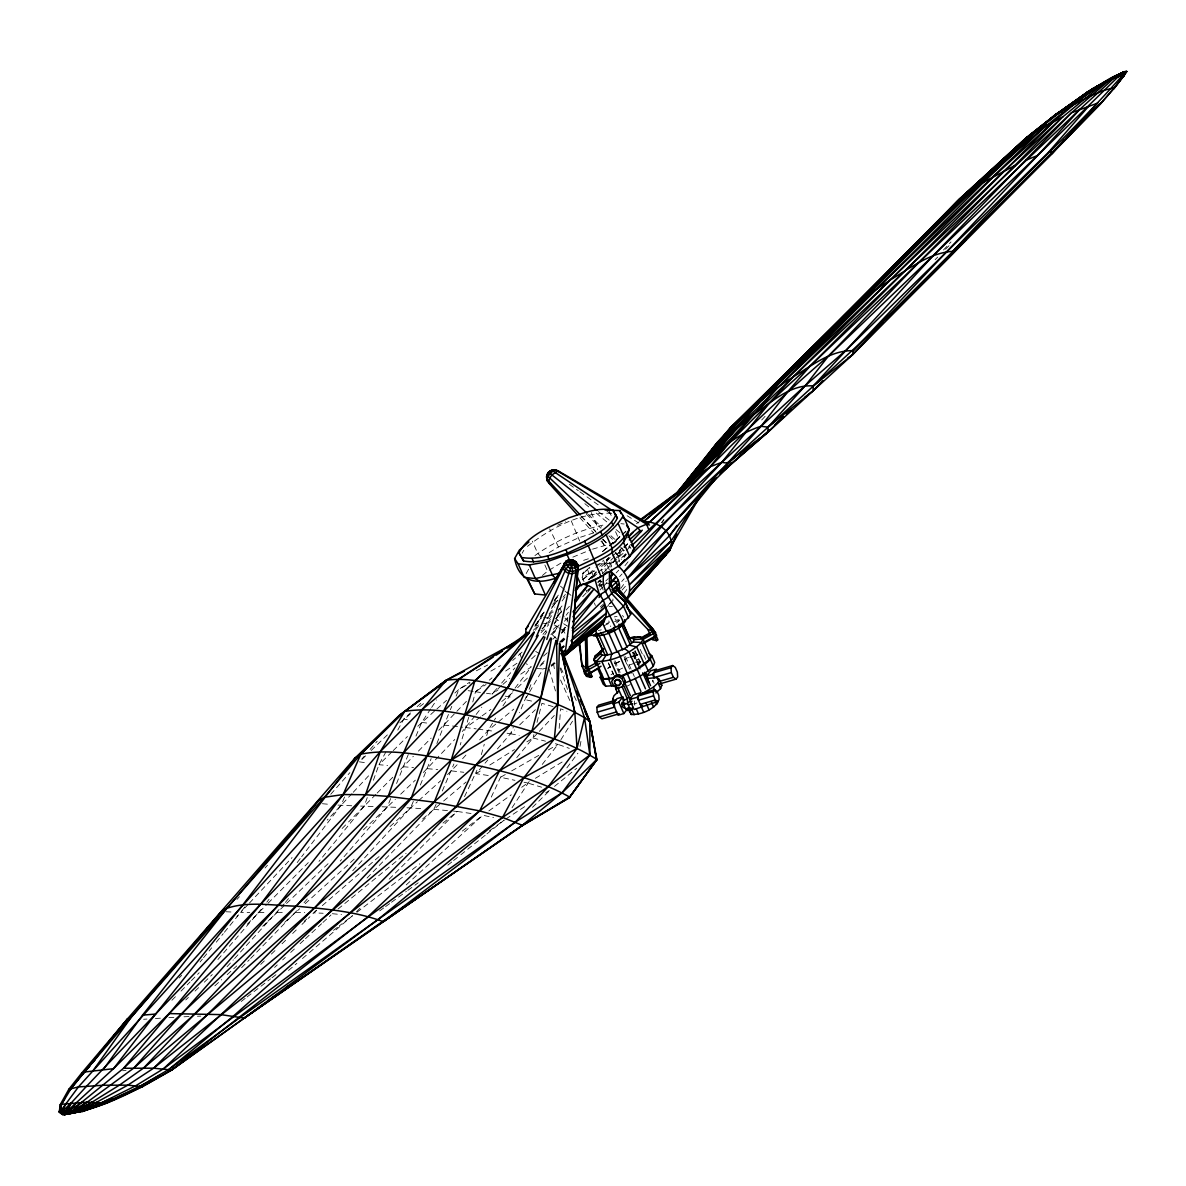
<?xml version="1.0" encoding="UTF-8"?>
<svg xmlns="http://www.w3.org/2000/svg" width="1186" height="1186" viewBox="0 0 1186 1186"><rect width="100%" height="100%" fill="white"/><g stroke="black" fill="none" stroke-linecap="round" stroke-linejoin="round"><path stroke-width="0.75" stroke-dasharray="5 3.75" d="M609.989 567.19L610.004 563.558L608.077 559.169M593.889 570.792L582.534 579.88L582.845 573.55L584.416 569.354M559.169 728.382L560.607 708.798L566.923 711.274M567.19 621.953L567.768 618.306M652.582 681.906L652.908 680.127M580.013 746.35L581.362 739.13M634.806 705.21L634.525 701.015M516.755 757.632L533.018 737.988L533.908 734.519M537.021 722.393L541.928 703.342L553.818 706.812M468.707 717.337L460.242 744.912M472.784 701.979L475.497 691.749L483.755 684.796M464.527 796.666L476.95 770.203M481.353 754.637L484.273 744.245M486.72 735.602L488.187 730.413L495.57 718.138M559.169 608.64L556.115 619.092L562.12 622.798M442.319 790.958L453.912 763.977M554.677 623.406L555.641 620.53M367.26 797.555L364.191 806.213L318.99 861.392M373.412 780.269L378.942 764.718L385.791 752.117M620.5 548.97L618.202 555.345L619.522 561.823M625.645 553.729L624.459 557.02L618.202 555.345L615.682 552.661M420.348 785.028L431.17 758.595M436.878 743.503L449.627 711.452M526.465 696.197L519.557 712.653M529.119 689.303L531.12 684.114M390.639 798.563L387.348 806.94L340.249 861.08M396.569 783.486L408.873 753.11M415.99 736.061L421.682 722.437L430.666 708.917M344.548 797.022L341.005 805.398L301.659 856.707M450.339 709.747L451.792 706.337M456.121 696.138L458.997 689.333L469.671 682.158M413.336 801.38L410.534 807.918L351.575 871.962M497.408 748.9L510.499 733.763L513.286 727.27M367.008 878.04L433.794 809.341L436.122 804.33M491.3 797.081L500.507 777.29L502.834 774.473M397.77 730.087L403.759 719.087L410.445 712.89M522.122 553.254L523.827 550.23M526.199 573.52L528.897 568.717M606.179 562.668L608.433 558.68L611.665 566.019L609.411 570.006L606.179 562.668L600.383 567.59L602.977 573.446M528.719 693.499L525.131 699.651L531.847 701.134M529.608 691.957L543.055 668.86L547.324 667.94M502.953 705.863L513.938 689.555M560.889 739.753L572.512 721.177M512.055 807.696L531.002 778.713M431.66 707.419L436.641 699.918M564.907 633.191L563.246 630.448L566.626 625.585L563.632 623.732M544.73 634.94L546.85 631.916L541.009 630.537M556.219 618.692L561.408 611.353M661.877 522.73L663.952 519.794M544.166 626.104L551.549 615.771M562.09 600.991L565.248 596.558M628.461 547.339L630.537 544.433M556.471 638.572L552.142 634.673L558.621 625.719M566.167 615.267L568.331 612.287M661.625 522.566L663.76 519.661M607.499 606.446L612.984 598.989M620.663 588.567L626.164 581.11M538.355 626.223L535.079 630.655L539.526 630.567M551.446 608.507L556.901 601.124M623.777 593.578L627.038 589.22M241.736 910.967L245.057 906.564M566.864 767.861L577.893 753.229M561.986 631.293L566.389 625.482M634.495 657.563L636.23 659.357L638.617 659.609L635.859 659.846L634.11 658.052L634.05 655.769L636.067 653.827L634.05 655.769L624.548 659.268M217.898 959.533L262.328 908.016M266.82 902.161L269.074 899.225M297.167 862.578L300.547 858.175M515.035 688.132L530.261 668.281M475.023 715.914L462.243 731.554M476.149 714.461L481.798 707.182M624.236 557.005L626.46 554.159M542.254 764.421L557.998 744.393L569.295 748.366M535.094 625.126L542.906 615.193M554.084 601.005L557.435 596.736M624.948 565.737L628.387 561.408M560.652 641.937L565.188 636.319M200.078 961.994L202.391 959.163M203.547 957.754L211.657 947.836M216.297 942.173L223.25 933.678M224.406 932.255L239.468 913.857L236.874 916.452M234.591 958.525L284.21 903.851M285.381 902.427L290.007 896.779M542.951 634.332L547.547 628.713M555.611 618.87L561.363 611.843L560.37 608.566M605.883 570.273L612.836 561.838M614.007 560.429L623.287 549.162M624.459 547.754L627.943 543.529L630.908 548.451M599.968 590.065L602.206 587.352M598.381 585.484L601.865 581.273M535.301 625.274L541.098 618.306M552.676 604.386L557.316 598.811M549.074 613.918L554.9 606.95M563.068 597.195L565.396 594.408M540.964 615.83L544.433 611.694M556.026 597.892L558.339 595.12M587.885 591.903L592.481 586.433M589.027 579.643L596.187 571.978L588.582 579.643M550.927 634.673L559.14 624.963M542.195 629.158L550.467 619.463M558.739 609.767L563.454 604.223M361.774 759.084L364.146 756.342M370.076 749.463L377.192 741.206M488.247 775.481L475.971 773.672L487.876 759.915M250.617 958.466L299.213 908.268M304.031 902.724L307.663 898.558M496.815 688.562L491.968 694.077L486.482 693.291M501.648 683.047L514.961 667.896M554.07 623.717L560.088 616.883M566.093 610.049L569.71 605.942M330.746 794.264L349.855 772.649M534.812 626.252L539.689 620.767M551.861 607.054L557.954 600.205L552.839 605.557M609.93 603.718L613.562 599.627M622.057 590.065L626.905 584.609M561.571 632.85L568.835 624.681M236.963 899.433L239.394 896.705M265.027 867.989L267.473 865.261M447.507 774.606L457.707 764.155M462.584 758.758L466.246 754.711M479.648 739.856L488.187 730.413L513.76 709.109M591.695 578.471L595.387 574.395M608.907 557.509L606.342 560.163L612.851 562.609L623.895 550.452M621.716 581.511L624.162 578.827M552.142 634.673L557.064 629.306M564.432 621.256L568.124 617.239M316.44 910.107L311.281 915.414M227.06 966.679L233.345 959.889M619.596 576.618L622.042 573.965M546.968 618.647L553.165 611.961M943.507 249.994L951.009 241.929M352.02 793.582L327.203 820.119M353.235 792.278L369.157 775.214M582.652 596.736L589.916 588.953M761.679 419.992L765.459 415.945M179.16 978.005L181.666 975.337M248.156 904.414L240.625 912.434L249.786 912.434M249.416 903.08L292.067 857.582M423.358 772.501L454.772 739.501M537.629 621.716L541.424 617.684M540.86 664.59L545.886 659.283M562.223 641.982L564.729 639.313M526.851 741.843L533.018 737.988L538.029 732.681M539.289 731.362L554.336 715.44M603.452 586.299L607.276 582.267M616.186 572.868L618.736 570.184M438.761 730.265L466.647 701.074M588.641 579.865L596.187 571.978M561.512 633.339L566.537 628.106M400.571 769.373L413.336 756.312M418.421 751.109L431.141 738.077M522.077 652.107L512.663 660.483M541.083 632.627L548.688 624.829M557.568 615.742L561.363 611.843L564.106 616.483M241.618 967.672L249.327 959.77M597.566 582.37L600.131 579.761M615.519 564.106L625.778 553.669M375.888 794.368L348.595 821.942M377.178 793.049L392.774 777.26M171.911 1000.272L175.81 996.344M181.013 991.096L190.101 981.919M191.406 980.6L199.189 972.742M247.266 924.22L266.746 904.547M268.051 903.243L308.316 862.593M342.102 828.495L347.29 823.247M935.117 259.66L937.726 257.051M945.524 249.223L949.437 245.294M356.467 911.767L360.381 907.853M389.156 879.197L457.159 811.446L472.591 813.715M391.899 751.894L378.942 764.718L387.6 765.43M393.189 750.619L407.435 736.521M417.798 726.277L435.499 710.177M588.893 579.613L594.053 574.498M591.429 577.908L596.528 572.853M560.815 642.071L564.669 638.261M594.394 576.366L596.973 573.846M598.263 572.586L622.769 548.584M624.058 547.324L627.943 543.529L623.688 546.939M512.396 692.832L501.174 701.979M517.6 687.717L527.992 677.517M532.499 807.325L550.334 789.817L545.738 792.841M553.343 629.366L558.532 624.325M260.727 964.396L266.049 959.237M271.372 954.078L276.694 948.933M282.016 943.774L287.338 938.615M292.66 933.456L296.648 929.587M301.97 924.428L309.946 916.704M600.872 608.181L604.667 604.519M551.253 666.324L557.687 661.225M507.074 733.245L510.499 733.763L514.428 729.968M519.676 724.898L535.39 709.688M362.012 759.322L365.925 755.556M371.144 750.516L388.104 734.178M399.845 722.852L410.979 713.453M533.315 630.315L538.518 625.304M548.94 615.297L552.854 611.546M602.399 573.757L606.254 570.051L602.532 569.665M185.757 999.961L188.396 997.426M195.038 991.081L199.011 987.271M204.318 982.186L212.279 974.566M262.669 926.31L266.657 922.5M267.977 921.225L285.218 904.725M286.552 903.45L330.316 861.54M363.465 829.8L395.353 799.29M400.69 794.175L415.352 780.151M598.426 582.43L600.991 579.998M599.33 587.055L604.445 582.222M605.72 581.007L608.285 578.59M582.534 579.88L594.557 568.554M595.891 567.308L602.562 561.008M274.589 967.42L277.272 964.915M282.639 959.919L285.322 957.428M290.703 952.432L294.736 948.681M300.102 943.685L304.135 939.935M305.484 938.689L321.599 923.701M322.933 922.456L330.998 914.955M417.116 706.693L422.468 701.727M531.565 658.882L536.873 653.975M552.795 639.269L555.448 636.808M562.075 630.685L566.063 627.009M601.02 608.255L604.934 604.638M551.446 665.153L554.129 662.678M589.531 567.457L582.845 573.55L589.902 567.872M214.844 985.848L221.693 979.621M227.163 974.64L236.74 965.938M284.64 922.397L299.687 908.698M305.158 903.732L355.8 857.686M390.001 826.583L417.383 801.751M612.584 543.559L619.3 537.451M406.22 884.889L482.88 815.212L493.569 817.628M612.851 562.609L624.933 551.698M626.282 550.497L630.3 546.85M418.747 800.52L440.658 780.773M609.767 545.96L619.433 537.406M436.893 708.946L446.559 700.363M454.861 693.009L458.997 689.333L470.16 682.958M501.574 685.597L491.968 694.077L498.031 689.881M502.938 684.381L509.802 678.333M543.544 656.08L547.606 652.493M559.792 641.715L565.203 636.926M606.342 560.163L609.055 557.776M541.972 628.802L550.289 621.538M557.212 615.475L561.363 611.843M602.444 551.579L607.958 546.79M609.322 545.59L625.852 531.224M586.833 590.865L589.516 588.553M600.383 606.802L604.578 603.17M612.954 544.092L617.076 540.534M304.179 921.255L306.966 918.853M316.721 910.418L313.934 912.835L323.141 913.264M322.296 905.615L379.431 856.277M422.646 818.963L442.23 802.21M602.621 551.579L608.181 546.79M609.574 545.59L620.723 536.028M622.116 534.827L626.297 531.239M288.509 970.474L296.871 963.328M302.43 958.555L308.004 953.796M309.398 952.595L352.538 915.681L339.359 925.836M539.852 666.235L545.367 661.536M527.429 546.39C551.564 527.266 582.771 511.033 614.274 513.434M534.93 555.582C555.938 540.519 580.369 529.341 605.853 524.553M542.402 575.521L547.576 571.118M443.638 801.01L466.128 781.989M489.269 680.171L492.012 677.858M551.564 665.302L554.366 662.974M338.01 909.054L406.101 853.283M442.971 823.069L457.159 811.446L453.556 811.135M554.499 786.407L576.692 768.261M599.567 566.256L610.909 557.168M612.332 556.026L622.265 548.08M447.819 865.143L452.162 861.673M453.601 860.517L459.397 855.892M460.85 854.735L485.459 835.063M486.897 833.906L504.272 820.03L495.377 826.523M560.963 642.204L568.183 636.467M419.636 706.693L423.965 703.313M241.232 1001.458L245.635 998.063M247.088 996.937L270.527 978.88M271.994 977.753L277.85 973.232M333.503 930.343L337.891 926.963M356.927 912.286L419.903 863.749M462.377 831.015L482.88 815.212M379.639 910.907L384.101 907.661M385.583 906.578L390.031 903.332M391.513 902.25L406.353 891.427M407.836 890.36L418.213 882.784M489.433 830.852L493.895 827.606M480.641 716.907L465.979 727.567L476.238 728.886M482.109 715.84L490.915 709.45M488.84 810.928L511.225 794.813M521.662 787.311L527.637 783.012L541.602 787.193M636.497 523.678L639.462 521.603M520.758 674.182L531.358 666.858L526.258 663.789M468.173 690.667L475.497 691.749L486.052 684.5M505.651 671.024L517.704 662.737M505.814 819.022L527.31 804.923M608.033 667.955L610.716 666.235M607.573 668.711L610.642 666.74M611.027 674.745L613.711 673.025M475.971 773.672L482.139 769.803M489.848 764.985L514.516 749.567M535.42 778.283L564.981 760.285M549.192 552.572L558.473 546.983L578.279 537.955L596.202 532.025M549.133 570.199L561.512 562.742M584.016 581.585L582.074 577.182L594.735 570.985M490.871 671.113L500.433 665.642M505.295 774.547L500.507 777.29L514.976 780.344M511.685 770.885L538.829 755.349M548.406 749.878L557.998 744.393L554.425 743.474M476.372 670.772L487.698 665.02M614.733 663.656L619.611 661.299M615.252 663.789L619.893 661.536M622.606 668.074L617.728 670.446L616.527 667.733M625.852 686.709L630.255 684.574M557.687 525.19L565.737 521.514M572.853 557.124L590.924 549.696M606.194 623.792L609.382 622.339L608.136 619.507M604 625.689L609.293 623.258L610.76 626.593M630.018 656.94L637.015 654.791M634.11 663.33L627.468 665.702L624.473 658.927L628.624 657.444M633.873 704.084L636.882 703.001M592.555 549.148L607.603 544.73M583.616 560.341L590.109 558.206M535.553 626L538.726 624.963M632.494 652.522L635.34 651.692M632.538 653.916L635.385 653.071M639.921 662.114L637.09 662.944L632.731 660.765M637.134 664.323L639.98 663.493M634.065 655.858L637.371 655.132M640.914 661.373L637.445 662.129L634.451 655.354M596.588 564.462L604.712 563.009L610.004 563.558L611.665 566.019M619.196 619.641L615.682 620.263L613.814 616.023M614.541 621.523L618.914 620.752M602.295 585.306L599.493 585.573L602.696 586.388M122.588 1070.721L126.057 1070.469M155.41 1018.522L160.451 1018.181M143.625 1019.278L146.99 1019.056M168.872 1017.647L173.912 1017.351M183.993 1016.787L189.048 1016.565M197.439 1016.239L200.805 1016.15M258.963 912.419L266.272 912.39M277.257 912.345L284.596 912.375M295.581 912.434L304.758 912.627M373.086 806.495L360.618 806.08M381.996 806.777L398.051 807.399M609.115 606.506L612.347 606.609M351.708 805.768L337.625 805.086M406.961 807.77L423.061 808.689M537.095 668.593L543.055 668.86M225.977 911.752L233.301 912.093M403.166 766.734L413.543 767.564M433.794 809.341L451.762 810.972M322.399 803.723L330.85 804.479M427.36 768.661L437.767 769.625M332.347 913.709L341.524 914.599M620.901 523.678L624.118 524.004M606.179 583.127L609.856 583.497M635.696 654.331L638.083 654.583M443.86 725.046L462.584 727.181M451.614 770.9L463.8 772.279M421.682 722.437L428.502 723.238M477.943 729.093L493.332 731.184M543.677 617.417L550.778 618.38M543.485 623.406L548.836 624.132M475.497 691.749L484.644 693.039M359.402 761.842L366.504 762.88M505.192 696.138L513.494 697.546M510.499 733.763L519.157 735.394M403.759 719.087L407.347 719.754M524.019 782.241L527.637 783.012M598.886 580.977L605.29 582.608M599.004 584.031L602.221 584.831M533.018 737.988L545.501 741.191M554.203 624.844L557.212 626.712M558.725 627.646L563.246 630.448M535.687 651.425L540.193 654.212M627.097 515.717L639.595 523.515M569.339 484.303L578.323 490.707M579.821 491.775L600.798 506.689M606.787 510.944L612.777 515.213M598.426 511.596L610.034 520.773M584.861 503.65L590.524 508.364M596.202 513.078L607.529 522.492M616.038 529.564L620.293 533.092M564.758 590.865L571.296 596.469M560.489 586.166L565.9 590.924M567.264 592.11L571.326 595.683M588.315 514.457L601.643 526.984M610.968 535.761L616.305 540.772M586.462 514.279L600.931 528.215M608.833 535.805L615.401 542.135M620.663 547.206L625.926 552.261M541.453 557.227L537.673 553.269L532.336 541.187M565.01 618.025L567.531 620.678M581.481 516.251L595.416 531.076M603.007 539.17L606.817 543.218M581.096 516.207L596.232 532.41M602.532 539.17L606.328 543.218M615.149 552.676L621.464 559.421M579.924 517.719L593.534 532.885M600.961 541.157L607.158 548.036M622.517 615.43L623.584 617.031M558.473 546.983L549.652 528.852M521.558 658.393L518.43 649.379M584.876 588.048L587.307 592.807M560.815 667.851L564.729 676.139M574.128 696.034L576.47 701.015M637.786 664.442L639.862 668.934M560.548 680.008L571.103 703.328M609.144 510.929L611.813 516.977M615.549 531.669L618.277 537.851M591.221 512.485L597.21 526.08L597.625 529.682M601.925 540.742L603.97 545.382M603.422 560.088L604.712 563.009L605.245 570.333M643.716 654.82L646.118 660.246M640.262 649.365L642.338 654.064M652.804 680.393L654.094 683.299M635.147 650.684L640.292 662.337M634.984 651.025L640.129 662.678M633.932 652.834L640.544 667.822M632.879 652.389L640.218 669.052M603.125 590.065L599.79 580.547M571.222 520.817L579.643 541.038M591.918 572.69L593.86 577.078M625.526 656.555L632.123 671.543M632.864 673.203L634.332 676.539M623.984 656.57L631.337 673.218M614.971 660.706L620.115 672.358M614.126 661.729L616.335 666.725M617.061 668.4L619.27 673.396M608.477 662.855L613.622 674.508M608.329 663.196L613.473 674.849M544.863 564.951L546.894 569.577M594.423 602.992L595.357 605.483M587.485 569.369L590.613 577.864M560.088 668.163L567.931 690.712M549.251 669.349L556.16 693.365M553.758 665.02L554.322 668.667M619.611 620.263A15.003 4.032 -23.8 0 1 616.483 622.917M601.332 629.84A15.003 4.032 -23.8 0 1 598.263 630.478M614.274 616.898A15.003 4.032 -23.8 0 1 617.076 616.498M543.974 612.673L539.17 618.291L543.974 612.599M557.198 597.21L554.796 600.027L557.198 597.195"/><path stroke-width="1.5" d="M586.907 635.622L587.663 666.443L592.125 676.539L590.643 677.369L586.18 667.258L586.255 637.816M168.931 1069.846L171.451 1070.157L244.272 1018.077L522.329 825.323L562.12 792.737L589.857 754.978L584.52 717.693L559.525 643.346L557.761 704.38L554.336 738.893L523.886 777.616L502.567 817.391L377.978 919.58L244.272 1018.077L171.451 1070.157C138.125 1089.163 103.375 1109.029 64.874 1114.469L62.576 1114.529L59.3 1112.097L60.145 1104.848L68.847 1089.252L81.597 1073.182L127.614 1018.759L355.177 757.943L399.726 715.069L446.099 680.29L514.754 642.708M589.724 635.681C604.652 632.761 622.013 627.453 630.744 614.2L625.645 602.636L613.636 591.162L611.012 585.202L611.546 569.502M576.292 563.735L576.352 562.268C573.727 559.495 569.547 559.08 566.256 560.919L525.961 628.951L525.606 635.696M560.934 570.214L566.256 560.919L567.812 560.548C572.823 561.927 576.263 567.575 575.833 572.616L565.173 653.204L571.86 645.273L577.908 568.124C575.699 563.306 569.013 560.607 564.269 563.261L564.106 566.271L527.992 634.213M568.969 562.208L570.896 565.425L573.787 565.188L574.676 562.965L572.675 560.993L568.969 562.208L567.812 560.548L566.167 564.64L569.873 568.302L575.21 567.857L576.722 566.063L575.536 561.586L573.965 561.793L569.606 564.625L565.826 569.117L536.324 636.852M571.86 645.273L572.037 641.908M569.532 559.836L573.238 560.341L576.352 562.268L578.071 565.114L577.967 570.066L575.833 572.616L572.275 573.787L568.272 573.238L564.892 571.148L563.039 568.064L564.269 563.261M572.69 631.575L573.149 626.178M573.446 622.576L578.145 566.819M551.505 638.29L540.875 697.991L531.847 731.288L499.558 770.633L143.669 1067.978L119.653 1084.982L77.846 1110.971L64.667 1114.469C98.764 1109.31 129.823 1092.365 159.384 1075.405M624.518 708.22L622.25 706.634L621.968 702.438L623.05 702.364M577.449 514.961L548.985 483.265C544.537 479.159 547.71 471.465 552.898 469.76L559.525 471.687L647.526 523.026M576.811 571.029C595.846 561.067 623.88 553.017 629.217 529.386L623.228 515.791L619.715 510.573L605.023 510.024M66.727 1113.002L63.599 1114.425L113.5 1068.69L155.588 1014.074L242.848 904.844L355.177 757.943L360.811 754.133L404.693 711.378L446.099 680.29C472.769 676.316 498.995 686.19 524.509 692.713C545.264 699.043 565.752 706.693 584.52 717.693L577.019 748.44L523.886 777.616L479.633 810.898L368.031 916.689L171.659 1070.009L142.557 1086.658L106.147 1103.217L86.83 1102.209L61.613 1104.24L60.145 1104.848L60.886 1105.174L59.3 1112.097L62.576 1114.529L60.041 1111.801L61.613 1104.24L71.204 1088.303L127.614 1018.759L131.261 1017.173L324.267 797.303L360.811 754.133L399.726 715.069L445.773 681.49M556.901 644.176L572.645 571.548L571.148 560.785L570.318 559.733L567.812 560.548M548.006 475.645L547.976 474.089L546.746 478.314M619.418 676.554L636.645 669.2L649.187 659.683L650.536 656.125L642.931 638.898L634.036 639.639L633.131 642.071L624.548 648.579L611.679 654.005L610.241 659.89L617.15 675.56M626.267 599.375C633.754 588.893 627.779 574.306 618.84 566.656C727.137 459.412 845.173 362.723 952.254 254.219L952.966 251.343C1008.693 189.612 1071.284 134.27 1125.855 71.531L1126.7 71.471L1124.728 72.598C1113.476 74.614 1099.941 85.229 1088.6 91.233L1052.382 117.192L1025.371 138.599L959.726 198.818L840.844 318.752L730.591 427.597L717.159 442.645L676.198 493.776L745.297 413.825L964.544 194.86L1031.108 134.122L1057.082 113.53L1090.171 96.022L1104.715 90.077L1114.321 87.897L1124.313 75.252C1115.848 76.482 1108.243 80.959 1100.534 84.473C968.458 177.796 865.795 306.922 745.297 413.825L730.591 427.597L685.493 482.598M548.347 474.207L547.295 475.438L550.956 470.575L552.898 469.76L557.079 470.368M556.026 640.321L540.875 697.991L509.98 725.061L475.838 765L133.855 1068.037L75.281 1110.882L64.415 1114.455L78.128 1111.238L89.424 1106.316M586.981 513.212L547.962 476.298L547.22 474.667L548.451 472.236L550.63 470.812L551.49 471.806M64.874 1114.469L81.775 1111.356L101.937 1102.624L135.827 1085.694L163.431 1068.823L332.228 909.929L434.239 802.181L451.288 760.004L474.934 680.66L527.147 632.346M618.573 591.073C621.494 584.061 617.343 575.892 611.116 572.215M61.613 1104.24L59.3 1112.097L70.107 1110.911L82.501 1111.504L106.147 1103.217L140.319 1086.524L142.557 1086.658L127.806 1085.16L103.212 1085.234L78.409 1086.939L68.847 1089.252M672.21 541.972L669.601 550.615L626.979 599.049M546.79 639.462L573.238 560.341M563.661 646.148L561.037 648.609L589.842 721.414L596.617 760.137L569.295 797.689L521.988 825.856L383.3 921.7C355.578 911.278 325.587 909.01 296.337 906.178C272.172 905.644 246.006 900.352 223.101 909.706L84.473 1072.011L113.5 1068.69L388.163 796.399L427.331 755.912L465.372 714.773L533.922 632.049M569.784 561.23L570.318 559.733M544.937 637.134L524.509 692.713L509.98 725.061L451.288 760.004L123.581 1068.275L81.597 1102.343L63.866 1114.425L72.539 1111.386L81.775 1111.356L104.694 1102.936L140.244 1086.198L168.827 1069.461L240.55 1017.143L515.421 822.017L562.12 792.737L596.869 759.5L589.842 721.414L580.443 699.488M603.496 649.053L595.105 656.066L593.771 659.624L595.846 664.323M614.526 677.843L603.778 678.822L596.173 661.595L593.771 659.624L600.427 653.812L603.555 649.291M615.237 685.552L605.705 686.205L603.185 684.129L600.19 677.354L601.598 673.633M613.977 701.993L612.702 699.088L613.963 695.722L618.588 691.379M633.398 707.479L631.901 709.436L627.972 710.592L625.585 708.917L623.673 704.603L623.376 700.17L617.936 688.043L613.592 685.879L611.679 681.565L614.719 675.842L618.973 674.597L621.894 676.035C632.257 672.358 642.59 667.392 650.299 659.357L651.707 655.636L649.187 653.56M623.762 683.225C634.525 679.489 645.303 674.463 653.293 666.147L654.702 662.411L651.707 655.636M640.262 694.685L653.412 687.168L658.022 682.825L659.283 679.445L657.014 677.577L646.815 678.511M655.962 692.98L660.587 688.621L661.847 685.256L659.283 679.445M592.852 763.962L596.869 759.5C570.466 742.614 539.926 733.497 509.98 725.061C475.586 717.382 440.243 705.744 404.693 711.378L380.261 751.642L343.154 794.546L78.409 1086.939L60.041 1111.801M613.058 679.771L613.592 678.466L602.71 679.415L600.19 677.354M621.894 676.035L623.332 676.761L625.23 681.075L622.205 686.798L627.32 699.028L627.602 703.446L629.514 707.76L631.901 709.436M617.936 688.043L622.205 686.798L625.23 681.075M596.602 662.574L583.764 669.705L584.52 673.633L586.24 675.308L599.078 668.178M586.24 675.308L601.05 666.221M653.308 631.901L653.797 630.774L655.517 632.449L656.273 636.378L643.435 643.509M677.028 534.174L669.601 550.615L627.943 597.003L666.324 554.47L663.241 556.308M675.842 536.042L669.601 550.615L629.603 591.177L671.276 545.96L699.755 496.815M719.976 473.94L767.979 432.134L852.541 354.777L1051.982 153.661L1097.776 103.063L1071.551 112.729L753.066 414.981L681.624 490.722M550.571 637.979L524.509 692.713L487.387 719.472L451.288 760.004C421.49 755.23 390.95 748.366 360.811 754.133L343.154 794.546L260.549 904.399L123.581 1068.275L153.631 1068.186L171.659 1070.009M491.167 683.862L529.519 632.227C470.486 681.831 416.642 737.099 365.51 794.724L86.682 1086.109L71.279 1102.876L62.799 1114.484L62.295 1111.371L66.12 1103.395M487.387 719.472L507.608 687.924L534.293 632.286M569.295 797.689L596.869 759.5L569.295 797.689L522.329 825.323L244.019 1018.3L264.908 1003.104M63.066 1114.455L64.904 1111.134L63.332 1114.44L67.498 1110.986L71.279 1102.876L62.295 1111.371M553.862 582.919L555.626 579.746M557.405 576.574L559.169 573.387M514.605 558.576L518.104 563.78L529.341 564.936L546.613 561.867L552.602 575.477L555.597 578.249C535.435 584.935 518.919 581.377 514.605 558.576L519.364 550.111L528.941 541.987M518.934 552.913C528.674 534.085 550.956 526.673 568.895 517.852C582.978 513.271 597.729 507.03 612.791 510.054L617.402 518.074C607.677 536.902 585.395 544.315 567.442 553.136C553.373 557.716 538.622 563.958 523.56 560.934L518.934 552.913L523.56 560.934M522.062 557.553C544.048 560.889 565.114 549.933 584.624 541.246C596.069 533.996 610.256 527.903 615.919 514.709M546.613 561.867C574.172 552.083 607.469 542.328 623.228 515.791M611.012 585.202L605.409 591.414L599.508 594.957L595.15 580.013L618.114 566.404L629.766 556.53L634.273 548.51L628.15 534.619M613.636 591.162L608.033 597.359L602.132 600.902M628.891 709.836L631.249 714.476C640.974 714.758 652.152 710.266 657.919 702.305M465.372 714.773L507.608 687.924L538.222 635.325M685.656 482.583C704.217 456.551 728.634 435.336 753.066 414.981C771.004 402.558 790.084 384.131 813.314 385.924L852.541 354.777L853.194 350.671L1052.738 152.016L1100.4 103.938L1114.321 87.897L1100.4 103.938L1051.982 153.661L952.966 251.343C929.72 252.603 910.151 268.318 890.656 279.659C872.17 292.053 853.579 304.817 838.546 321.391M1121.571 76.897L1124.313 75.252L1113.787 88.817L1126.7 71.471L1124.343 71.694L1118.309 76.616L1037.706 155.425L828.347 356.171C758.788 416.004 693.336 480.819 633.146 550.082M61.805 1103.632L64.548 1099.022M611.679 654.005L606.031 655.235L601.954 661.699L609.56 678.926M1123.972 75.83L1126.7 71.471L1122.638 75.385M1089.311 105.48L1048.513 152.268L845.9 350.359L805.679 385.213L721.829 462.318L710.177 466.735L698.702 474.889L643.42 521.721C656.836 520.936 672.655 531.269 671.276 545.96L629.44 584.728L671.232 540.86L697.412 499.469M677.25 494.399L679.296 491.419L677.102 494.369M507.608 687.924L543.662 636.452M575.981 590.791L580.147 584.906M93.279 1070.365L131.261 1017.173M349.885 765.326L355.177 757.943M549.578 471.257L547.976 474.089M547.22 474.667L550.956 470.575L552.839 470.961L611.872 510.321M680.364 489.951L683.536 485.534M103.39 1069.342L142.542 1015.142L227.756 907.231L318.574 800.639L324.267 797.303L343.154 794.546L365.51 794.724L388.163 796.399L434.239 802.181L479.633 810.898L502.567 817.391L522.329 825.323L569.606 797.051C533.255 776.741 491.701 768.306 451.288 760.004M574.795 603.333L587.752 585.439C602.592 591.488 613.607 613.696 600.19 626.312L563.602 656.807M710.429 451.881L717.159 442.645L726.277 433.527M1100.534 84.473L1076.206 102.678L1054.487 120.853L810.335 365.837L787.889 391.469L761.056 426.278L666.117 530.928L627.468 578.16L669.467 535.716L676.998 525.398M676.806 494.399L678.985 491.449M681.149 488.499L683.329 485.548M573.001 616.75L593.919 589.086L573.031 611.872M76.438 1102.55L70.107 1110.911L63.599 1114.425M614.585 683.655L614.526 681.372L616.542 679.43L618.929 679.682L620.678 681.49L620.738 683.773L618.721 685.716L616.32 685.449L614.971 683.166M614.526 681.372L616.171 679.934L618.929 679.682M613.355 677.636L617.61 676.391L618.973 674.597M619.255 713.735L601.925 718.805L599.286 716.967L597.195 712.223L596.869 707.36L598.5 705.21L615.83 700.14M616.32 685.449L619.092 685.212L620.738 683.773M623.866 682.869L621.968 678.555L623.332 676.761M620.367 684.278L620.678 681.49M627.809 708.383L623.866 713.557L618.099 715.247L613.043 703.802L616.987 698.628L622.754 696.938L624.207 700.214M613.043 703.802L618.81 702.112L622.754 696.938M623.569 685.004L628.802 697.071L627.32 699.028L623.376 700.17M645.095 675.709L646.578 673.767M646.741 675.961L650.684 670.787L656.451 669.097L652.508 674.271L646.741 675.961L648.179 679.237M629.662 699.488L633.116 694.981L640.633 692.772L637.193 697.294L629.662 699.488L634.08 709.495L657.681 701.549L659.105 699.681L658.823 695.426L657 691.29L654.702 689.689L639.625 694.092M670.994 667.674L671.32 672.551L653.99 677.621L653.664 672.759L670.994 667.674L672.625 665.539L675.264 667.377L677.354 672.121L677.68 676.984L676.05 679.133L660.454 683.699M653.264 691.557L653.545 695.811L638.483 700.214L638.201 695.96L653.264 691.557L654.702 689.689M681.52 488.558L683.759 485.682L681.52 488.602M685.982 482.821L690.43 477.083M693.78 472.769L717.159 442.645L726.336 433.527M677.829 493.317L720.955 443.015L760.478 401.165L973.81 188.292L1031.108 134.122L1063.027 116.688L1104.892 82.338L1123.883 71.886L1109.251 80.322L1071.551 112.729L933.026 255.791L813.314 385.924L812.988 390.876L768.039 427.168L761.056 426.278C725.669 437.619 700.704 467.758 676.035 493.999M687.079 481.531L690.415 477.306M692.639 474.474L697.086 468.826M699.31 466.009L702.646 461.769M704.869 458.952L707.093 456.121M679.608 490.945L686.486 482.242L736.906 428.502L983.713 182.17L1038.565 129.407L1063.175 109.675L1092.395 88.831L1123.216 72.213L1089.43 91.618M723.46 470.545L767.979 432.134L768.039 427.168L805.679 385.213L828.347 356.171L918.305 262.966L1063.027 116.688L1004.512 170.71L776.8 388.593L729.257 442.645L710.177 466.735L646.933 524.449M572.008 627.868L599.226 594.097L572.823 621.568M127.614 1018.759L70.033 1089.786M615.119 588.553L617.016 586.195L616.883 583.156L614.808 581.199L611.991 581.466M669.467 535.716L716.3 477.973M676.405 494.147L678.703 491.345M680.986 488.543L684.426 484.333M686.724 481.531L730.591 427.597L973.81 188.292L1038.565 129.407M610.034 577.834L613.384 573.757L610.834 576.174M599.019 597.477L601.317 594.72M610.508 583.69L616.246 576.796L609.545 583.127M281.067 845.648L283.41 842.831M288.109 837.212L291.623 832.987M293.965 830.17L318.574 800.639M676.02 493.836C711.467 451.377 745.697 406.487 793.271 376.837C811.669 365.792 830.749 350.092 853.194 350.671L1037.706 155.425L1080.268 108.949L1113.698 78.38L1124.106 71.783L1113.698 78.38M626.905 598.974L647.778 573.92M650.106 571.133L653.575 566.967M527.058 632.405L521.143 639.21L526.213 633.828M681.505 490.5L760.478 401.165L1046.467 125.004M656.495 640.692L652.063 630.581L615.919 588.375L617.046 587.04L653.53 629.766L657.978 639.877L656.495 640.692L652.359 639.654L653.842 638.824M525.961 628.951L528.185 626.312M172.726 968.977L175.128 966.145M178.73 961.92L183.519 956.272M185.92 953.455L223.101 909.706M736.906 428.502L688.088 484.407L681.105 490.233M575.269 590.376L579.998 584.831M681.238 490.426L700.363 468.055M521.143 639.21L525.947 633.62M90.195 1065.517L83.035 1073.834L81.597 1073.182M92.582 1062.745L94.969 1059.973M618.84 566.656L624.814 559.748M759.692 438.346C711.126 479.307 670.846 529.134 623.851 571.978L661.447 526.851L721.829 462.318L769.922 402.38L793.271 376.837L993.794 176.447L1054.487 120.853M133.855 1068.037L278.413 904.992L365.51 794.724L380.261 751.642L422.305 709.347L446.099 680.29L464.319 671.232M574.513 600.472L587.752 585.439L582.815 583.942M1051.982 153.661L1064.138 139.963M990.859 170.858L1025.682 138.658L1052.619 117.236L1088.6 91.233L1122.668 72.568L1115.285 76.541M631.249 542.343L642.278 530.172M647.185 524.761L649.631 522.062C704.706 471.509 753.229 414.255 810.335 365.837L1080.268 108.949M606.031 655.235L602.073 655.161L596.173 661.595C612.851 661.655 629.514 653.708 641.596 642.456L642.931 638.898L640.514 636.926L629.766 637.905M143.669 1067.978L296.337 906.178L388.163 796.399L403.581 752.858L422.305 709.347L459.101 678.926L528.319 632.968M666.117 530.928L693.602 501.708M697.353 497.72L714.832 479.129M882.844 322.636L852.541 354.777L847.96 357.875M952.254 254.219L966.13 239.513M973.691 231.492L976.211 228.824M822.802 380.662L812.988 390.876L804.834 397.266M628.076 537.629L633.191 532.321M886.906 273.981L889.47 271.342M898.454 262.076L906.148 254.13M908.713 251.476L939.505 219.706M942.069 217.068L959.726 198.818L1027.224 136.924L1057.082 113.53M873.697 287.071L878.856 281.794M885.305 275.182L893.028 267.25M896.898 263.292L939.416 219.677M941.995 217.038L957.458 201.175L1031.108 134.122M898.662 262.121L902.516 258.148M910.24 250.216L917.964 242.285M920.529 239.631L939.831 219.795L907.69 252.633M943.7 215.822L948.844 210.53L942.425 217.082M953.989 205.237L971.364 188.737M891.635 269.281L894.214 266.642M903.258 257.406L909.706 250.809M914.88 245.532L923.909 236.296M926.488 233.657L939.401 220.463L927.66 232.426M952.314 207.268L949.734 209.907L953.588 205.964M884.534 276.323L887.113 273.699M896.112 264.478L902.546 257.896M953.989 205.222L1027.224 136.924M893.977 266.82L896.557 264.181M904.34 256.235L910.818 249.623M916.007 244.331L925.08 235.08M681.772 490.841L684.292 488.276M1101.068 102.797L1052.738 152.016L1048.513 152.268M803.915 356.986L806.51 354.347M815.597 345.126L819.496 341.168M827.279 333.266L833.773 326.669L825.901 334.467M838.976 321.391L846.76 313.489M850.658 309.531L959.726 198.818L983.713 182.17L1015.26 165.284M838.947 321.436L847.96 312.274M851.83 308.36L960.067 199.352M729.257 442.645L688.088 484.407L641.952 519.512M745.801 413.958L748.41 411.349M758.832 400.912L761.427 398.303M771.849 387.881L964.544 194.86M81.152 1109.384L78.128 1111.238L64.667 1114.469L80.381 1111.163L127.806 1085.16L153.631 1068.186L314.631 907.839L410.934 798.934L443.594 711.14L459.101 678.926L493.228 657.088M773.494 386.606L783.976 376.184M786.6 373.575L795.776 364.443M799.705 360.544L808.867 351.412M812.81 347.513L820.668 339.685M572.378 630.626L603.259 600.101M721.118 472.665L731.288 462.748M783.694 416.835L767.979 432.134L727.018 463.118L721.829 462.318L631.649 545.634M786.318 414.27L791.551 409.17M614.333 592.792L619.522 587.752L613.948 592.214M81.597 1102.343L72.746 1110.867L64.133 1114.425L77.846 1110.971L96.926 1102.283M612.88 590.361L619.433 584.075L612.08 589.635M611.679 586.625L618.306 580.325M760.033 438.761L753.199 444.602M762.657 436.285L769.21 430.073M774.473 425.107L783.649 416.419M572.853 637.49L605.69 606.624L572.512 633.013M976.701 184.719L982.052 179.723M995.41 167.241L1012.77 151.022M1045.592 123.344L1019.456 144.781L1033.065 132.832M974.062 186.232L1027.461 137.294M985.507 175.824L962.735 196.876L984.321 177.011M438.509 686.872L441.192 684.381M549.029 481.56L547.339 481.071L546.45 476.846L547.561 473.466L551.327 471.02M991.066 170.799L1013.986 149.703M1053.894 115.828L1052.382 117.192L1088.629 91.618L1123.009 72.316L1086.732 92.864L1053.894 115.828L1086.613 92.671L1122.816 72.45L1096.442 86.578M565.04 650.239L560.904 653.96L565.099 650.565M570.54 645.303L606.342 613.147L570.94 640.855M698.702 474.889L688.088 484.407L640.01 519.868M629.336 539.926L640.158 530.394M630.196 534.575L638.038 527.785L646.607 524.168L649.468 524.998M563.409 656.673L577.197 644.739M579.954 642.352L584.09 638.78M588.226 635.192L590.984 632.805M627.468 578.16L671.232 540.86M563.291 656.451L603.896 621.864L562.624 655.473L605.675 617.773L569.295 647.171M604.786 573.935L607.099 571.963M619.359 626.282L621.449 624.518L630.255 644.502M593.371 635.918C605.068 636.245 618.514 630.848 625.452 621.271L624.385 619.67M643.42 521.721L678.318 492.575M567.012 652.508L569.829 650.18M574.039 646.681L576.856 644.354M581.066 640.87L583.883 638.542M168.827 1069.461L233.494 1015.987L350.166 912.76L456.684 805.991L475.838 765L531.847 731.288L557.761 704.38L556.516 640.41M563.35 656.57L600.19 626.312L596.38 628.506M153.631 1068.186L479.633 810.898L499.558 770.633L554.336 738.893L574.825 712.297L561.037 648.609L563.869 646.4M1035.867 130.608L1054.087 116.124M521.988 825.856L526.362 822.506M171.451 1070.157L199.456 1048.958M163.431 1068.823L502.567 817.391L548.332 786.54L589.857 754.978L589.842 721.414L584.52 717.693M383.3 921.7L515.421 822.017L548.332 786.54L577.019 748.44L574.825 712.297L559.525 643.346M595.105 656.066L601.332 651.396M403.685 906.756L244.272 1018.077L220.715 1014.608L168.664 1013.585M961.223 198.507L963.521 196.802M1064.568 109.661L1071.892 104.353M1082.121 96.926L1086.509 93.738M745.964 449.85L750.308 446.692M267.903 1000.94L276.857 994.431M285.811 987.908L288.791 985.744M1107.917 80.529L1088.629 91.618L1057.126 114.123L1061.618 111.573M1120.029 74.54L1123.646 71.99L1104.892 82.338M1109.251 80.322L1123.483 72.124L1117.686 75.519M640.277 520.15L644.799 517.096M649.32 514.042L655.354 509.98M1105.96 82.264L1123.483 72.124L1086.732 92.864M599.983 651.485L603.051 649.513M496.326 655.102L502.523 651.129M507.178 648.149L511.833 645.169M1106.242 82.234L1110.808 79.388M1103.173 83.42L1122.816 72.45M86.83 1102.209L72.746 1110.867L63.866 1114.425L66.861 1112.987M1098.592 86.252L1113.105 77.564M1085.813 93.561L1112.75 77.283L1123.009 72.316L1092.395 88.831M1086.613 92.671L1105.782 81.79M1088.629 91.618L1091.12 90.195M590.643 677.369L586.507 676.316L582.044 666.221L583.512 665.39M578.99 642.53L582.044 666.221L586.18 667.258L587.663 666.443M653.797 630.774L640.959 637.905L640.514 636.926L629.766 638.246M643.761 637.208L648.534 634.554M583.764 669.705L585.484 671.38L599.805 663.419M642.782 639.536L655.517 632.449M644.013 642.338L656.747 635.251M586.507 676.316L587.989 675.501L592.125 676.539M1126.537 71.768L1123.691 72.153L1125.855 71.531L1118.309 76.616L1123.883 71.886M1112.379 78.113L1109.399 79.729L1112.335 78.143M91.856 1102.179L75.281 1110.882L64.133 1114.425L72.539 1111.386M548.91 472.873L550.126 472.25M64.667 1114.469L80.515 1111.341L92.849 1105.13M1092.365 89.499L1097.139 87.127M111.944 1098.162L81.775 1111.356M576.485 567.175C595.639 557.865 618.988 549.429 629.217 529.386L626.593 525.472M576.396 587.292L601.08 576.648L588.182 545.501M585.306 584.505L595.15 580.013M604.237 618.395C612.109 614.57 621.508 610.864 625.645 602.636L612.48 589.442M612.436 630.507L608.462 632.331L617.283 652.315M442.526 683.151L445.892 681.654M1026.261 160.11L1037.706 155.425M80.381 1111.163L101.937 1102.624M80.515 1111.341L102.218 1102.936L104.739 1103.143M82.501 1111.504L104.694 1102.936M559.495 573.194L535.346 578.546L524.108 577.374L518.104 563.78M565.366 562.283L568.909 561.111M655.295 670.609L672.625 665.539M617.55 693.054L615.727 688.918L619.077 687.939M659.549 681.357L673.411 677.295L676.05 679.133M596.869 707.36L614.2 702.29L614.526 707.152L597.195 712.223M621.642 704.217L625.066 703.209M628.491 702.201L631.916 701.208M623.673 704.603L627.602 703.446M629.099 704.632L632.538 703.624M657.681 701.549L655.384 699.948L640.307 704.365L642.619 705.966M625.585 708.917L629.514 707.76M599.286 716.967L616.616 711.896M628.447 638.231L634.732 636.823M142.542 1015.142L155.588 1014.074M633.131 642.071L641.596 642.456L649.187 659.683M526.658 578.219L534.738 593.949L545.382 595.046L539.245 581.155L535.346 578.546L529.341 564.936M626.327 607.039L647.912 629.529L652.063 630.581L653.53 629.766L615.919 588.375M629.796 645.214L636.719 647.037L644.324 664.264M559.525 471.687L555.389 469.878L552.839 470.961L547.962 476.298L546.939 479.144L580.221 514.902M550.823 483.799L548.985 483.265L548.555 481.19L549.667 478.121L551.994 474.874L557.687 471.168L646.607 524.168L648.342 528.659M548.451 472.236L596.973 510.454M617.61 676.391L621.968 678.555M622.65 517.511L638.038 527.785L640.662 531.906M628.802 697.071L631.189 698.747M624.548 648.579L629.054 651.959L636.645 669.2M632.39 638.29L634.036 639.639M659.564 683.388L661.847 685.256M600.427 653.812L602.073 655.161M603.778 678.822L601.361 676.85L597.907 669.023M612.702 699.088L614.985 700.956M618.558 680.186L620.293 681.98M617.402 518.074L612.791 510.054M631.782 544.804L634.273 548.51M630.744 614.2L624.103 600.353M526.955 577.597L534.738 593.949M604.593 605.32L615.43 627.186M585.069 712.045L589.664 721.903L583.912 708.309M619.715 510.573L621.049 513.597M618.469 524.256L624.459 537.851L623.628 542.625L629.766 556.53M611.665 522.27L613.147 525.635M671.32 672.551L673.411 677.295M606.15 534.693L612.154 548.288L611.976 552.513L618.114 566.404M600.679 531.58L602.162 534.96M650.299 659.357L653.293 666.147M657.014 677.577L658.289 680.482M658.022 682.825L660.587 688.621M628.669 617.906L623.554 606.328L612.065 593.934L609.441 587.989L609.426 571.8M652.508 674.271L653.99 677.621M645.199 664.16L648.193 670.95M653.412 687.168L655.324 691.527M623.287 622.472C617.684 605.438 600.413 594.912 603.615 574.913M623.391 624.029L631.471 642.352M644.695 672.329L650.565 685.656M623.243 624.385L629.84 639.373M644.532 672.67L648.95 682.662M653.545 695.811L655.384 699.948M642.753 672.818L649.365 687.806M655.235 701.119L656.703 704.454M584.624 541.246L586.106 544.611M619.003 624.207L620.248 627.038M637.164 669.334L640.158 676.109M618.321 627.157L627.142 647.141M639.625 675.457L645.51 688.784M651.381 702.112L653.59 707.108M613.518 627.513L614.763 630.329M613.77 629.899L622.576 649.884M635.073 678.199L640.944 691.527M646.088 703.179L649.024 709.851M627.35 673.707L618.188 651.677M627.424 674.063L630.403 680.838M629.766 680.616L635.637 693.943M637.193 697.294L643.716 712.267M607.128 630.418L608.374 633.25M601.91 621.449L606.298 631.367M603.229 634.05L612.035 654.049M624.518 682.35L630.403 695.678M636.274 709.006L638.483 714.002M565.959 549.755L567.442 553.136M577.197 576.426L581.288 585.676M567.264 555.048L569.932 561.097M600.828 632.509L602.073 635.325M598.841 634.836L607.662 654.82M631.16 708.116L634.11 714.773M595.075 629.381L597.27 634.347M595.565 633.443L604.816 654.524M629.054 709.48L631.249 714.476M595.846 634.881L603.185 651.544M608.774 679.519L611.768 686.309M618.81 702.112L623.866 713.557M602.71 679.415L605.705 686.205M547.517 555.863L548.999 559.229M585.484 671.38L586.714 674.182M532.099 558.591L533.581 561.971M647.912 629.529L650.136 634.584M563.795 660.706L565.248 664.071L563.78 660.75M576.826 691.053L578.99 696.108M580.325 699.814L582.474 704.914M589.842 721.414L596.617 760.137M579.865 644.28L582.044 666.221M1124.654 71.62L1124.728 72.598M615.534 686.086L615.727 688.918M585.395 637.92L586.18 667.258M727.018 463.118L727.107 467.076M570.422 562.431L571.415 564.076L573.298 563.454L572.319 561.823L570.422 562.431M578.071 565.114L577.908 568.124L575.922 570.466L572.645 571.548L568.954 571.044L565.826 569.117L564.106 566.271L571.889 562.861L576.856 563.765L578.071 565.114"/></g></svg>
